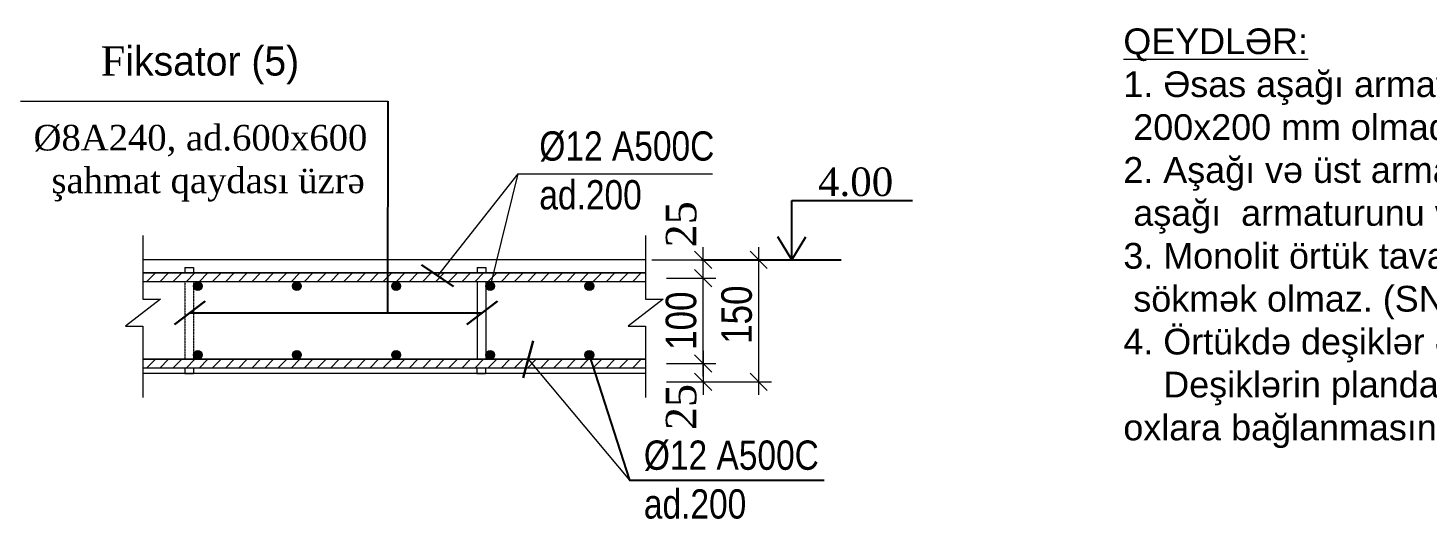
# Model space of a CAD drawing. Header units: millimetres. Extents: x 1067644 to 1117794, y -913136 to -692535.
# Drawn here: x 1090912 to 1104671, y -837166 to -832343 of the extents above; entities that cross this region are included whole.
import ezdxf

# ---------------------------------------------------------------- set-up
doc = ezdxf.new("R2010")
doc.units = ezdxf.units.MM
doc.linetypes.add('HIDDENX2', pattern=[0.75, 0.5, -0.25])
for name, color, linetype, lineweight in [('arm1', 7, 'Continuous', 40), ('olchu', 253, 'Continuous', 9), ('XAT-1', 7, 'Continuous', 18), ('xett', 7, 'Continuous', 0)]:
    doc.layers.add(name, color=color, linetype=linetype, lineweight=lineweight)
doc.layers.add('Text', color=7, linetype='Continuous')
doc.styles.add('A3_Times_AzLat', font='A3TI(LA).TTF')
doc.styles.get("Standard").update_dxf_attribs({"font": 'a3ar(la).ttf'})
doc.styles.add('style1', font='A3TI(LA).TTF', dxfattribs={"height": 200})
doc.styles.add('style6', font='ARIALN.TTF', dxfattribs={"height": 300})
doc.styles.add('Times New  Roman', font='times.ttf')
doc.dimstyles.new('DIM_100 N', dxfattribs={"dimscale": 100, "dimtxt": 2.5, "dimasz": 1.7, "dimexe": 1.25, "dimexo": 0.625, "dimtad": 1, "dimdec": 0, "dimtxsty": 'style1', "dimblk": 'OBLIQUE', "dimcen": 2.5, "dimdle": 1.25, "dimclrd": 251, "dimclre": 251, "dimaunit": 1, "dimadec": 3, "dimazin": 0, "dimtfac": 1, "dimtdec": 0, "dimtmove": 1, "dimatfit": 3, "dimfxl": 1.25, "dimlwd": 5, "dimlwe": 5, "dimarcsym": 0})

# ---------------------------------------------------------------- blocks, each defined once
blk = doc.blocks.new('_Oblique')
at = {"color": 0, "linetype": 'ByBlock', "lineweight": -2}
blk.add_line((-0.5, -0.5), (0.5, 0.5), dxfattribs=at)
blk = doc.blocks.new('*D25')
at = {"color": 251, "linetype": 'ByBlock', "lineweight": 5, "ltscale": 0.1, "transparency": 16777216}
blk.add_line((1098098, -834495), (1098098, -835945), dxfattribs=at)
at = {"color": 251, "lineweight": 5, "ltscale": 0.1, "transparency": 16777216}
for p, q in [((1097253, -834620), (1098223, -834620)), ((1097191, -835820), (1098223, -835820))]:
    blk.add_line(p, q, dxfattribs=at)
at = {"layer": 'Defpoints', "color": 0, "ltscale": 0.1, "transparency": 16777216}
for p in [(1097190, -834620), (1097128, -835820), (1098098, -835820)]:
    blk.add_point(p, dxfattribs=at)
at = {"color": 251, "lineweight": 5, "ltscale": 0.1, "transparency": 16777216, "xscale": 170, "yscale": 170, "zscale": 170}
for p, rotation in [((1098098, -834620), 90), ((1098098, -835820), 270)]:
    blk.add_blockref('_Oblique', p, dxfattribs=dict(at, rotation=rotation))
at = {"color": 0, "lineweight": 0, "ltscale": 0.1, "transparency": 16777216, "insert": (1097883, -835159), "char_height": 300, "attachment_point": 5, "rotation": 90, "style": 'style6'}
blk.add_mtext('{\\fArial Narrow|b0|i0|c238|p34;150}', dxfattribs=at)
blk = doc.blocks.new('*D26')
at = {"color": 251, "linetype": 'ByBlock', "lineweight": 5, "ltscale": 0.1, "transparency": 16777216}
blk.add_line((1097552, -834925), (1097552, -834495), dxfattribs=at)
at = {"color": 251, "lineweight": 5, "ltscale": 0.1, "transparency": 16777216}
for p, q in [((1097047, -834620), (1097677, -834620)), ((1097191, -834800), (1097677, -834800))]:
    blk.add_line(p, q, dxfattribs=at)
at = {"layer": 'Defpoints', "color": 0, "ltscale": 0.1, "transparency": 16777216}
for p in [(1096985, -834620), (1097552, -834620), (1097128, -834800)]:
    blk.add_point(p, dxfattribs=at)
at = {"color": 251, "lineweight": 5, "ltscale": 0.1, "transparency": 16777216, "xscale": 170, "yscale": 170, "zscale": 170}
for p, rotation in [((1097552, -834620), 90), ((1097552, -834800), 270)]:
    blk.add_blockref('_Oblique', p, dxfattribs=dict(at, rotation=rotation))
at = {"color": 0, "lineweight": 0, "ltscale": 0.1, "transparency": 16777216, "insert": (1097337, -834271), "char_height": 300, "attachment_point": 5, "rotation": 90, "style": 'style6'}
blk.add_mtext('{\\fTimes New Roman|b0|i0|c238|p18;25}', dxfattribs=at)
blk = doc.blocks.new('*D27')
at = {"color": 251, "linetype": 'ByBlock', "lineweight": 5, "ltscale": 0.1, "transparency": 16777216}
blk.add_line((1097552, -835515), (1097552, -835945), dxfattribs=at)
at = {"color": 251, "lineweight": 5, "ltscale": 0.1, "transparency": 16777216}
for p, q in [((1097191, -835640), (1097677, -835640)), ((1097191, -835820), (1097677, -835820))]:
    blk.add_line(p, q, dxfattribs=at)
at = {"layer": 'Defpoints', "color": 0, "ltscale": 0.1, "transparency": 16777216}
for p in [(1097128, -835640), (1097128, -835820), (1097552, -835820)]:
    blk.add_point(p, dxfattribs=at)
at = {"color": 251, "lineweight": 5, "ltscale": 0.1, "transparency": 16777216, "xscale": 170, "yscale": 170, "zscale": 170}
for p, rotation in [((1097552, -835640), 90), ((1097552, -835820), 270)]:
    blk.add_blockref('_Oblique', p, dxfattribs=dict(at, rotation=rotation))
at = {"color": 0, "lineweight": 0, "ltscale": 0.1, "transparency": 16777216, "insert": (1097337, -836066), "char_height": 300, "attachment_point": 5, "rotation": 90, "style": 'style6'}
blk.add_mtext('{\\fTimes New Roman|b0|i0|c238|p18;25}', dxfattribs=at)
blk = doc.blocks.new('*D28')
at = {"color": 251, "linetype": 'ByBlock', "lineweight": 5, "ltscale": 0.1, "transparency": 16777216}
blk.add_line((1097552, -835765), (1097552, -834675), dxfattribs=at)
at = {"color": 251, "lineweight": 5, "ltscale": 0.1, "transparency": 16777216}
for p, q in [((1097191, -834800), (1097677, -834800)), ((1097191, -835640), (1097677, -835640))]:
    blk.add_line(p, q, dxfattribs=at)
at = {"layer": 'Defpoints', "color": 0, "ltscale": 0.1, "transparency": 16777216}
for p in [(1097128, -834800), (1097552, -834800), (1097128, -835640)]:
    blk.add_point(p, dxfattribs=at)
at = {"color": 251, "lineweight": 5, "ltscale": 0.1, "transparency": 16777216, "xscale": 170, "yscale": 170, "zscale": 170}
for p, rotation in [((1097552, -834800), 90), ((1097552, -835640), 270)]:
    blk.add_blockref('_Oblique', p, dxfattribs=dict(at, rotation=rotation))
at = {"color": 0, "lineweight": 0, "ltscale": 0.1, "transparency": 16777216, "insert": (1097336, -835218), "char_height": 300, "attachment_point": 5, "rotation": 90, "style": 'style6'}
blk.add_mtext('{\\fArial Narrow|b0|i0|c238|p34;10}0', dxfattribs=at)

msp = doc.modelspace()

# ---------------------------------------------------------------- hatches: boundary and pattern name
at = {"layer": 'arm1', "lineweight": 0}
h = msp.add_hatch(dxfattribs=at)
h.set_pattern_fill('ANSI31', color=4, scale=28.75392, style=0)
h.set_pattern_definition([(45, (1074264.825, -855877.54), (-64.5544, 64.5544), [])])
h.paths.add_polyline_path([(1096984.529, -834835.62), (1096984.529, -834749.358), (1092042.586, -834749.358), (1092042.586, -834835.62)])
for points in [[(1092625.415, -834878.722, 1), (1092539.153, -834878.722, 1)], [(1093600.165, -834878.722, 1), (1093513.904, -834878.722, 1)], [(1094574.916, -834878.722, 1), (1094488.654, -834878.722, 1)], [(1095414.545, -834878.722, -1), (1095500.807, -834878.722, -1)], [(1096475.557, -834878.722, 1), (1096389.296, -834878.722, 1)], [(1092625.415, -835553.774, 1), (1092539.153, -835553.774, 1)], [(1093600.165, -835553.774, 1), (1093513.904, -835553.774, 1)], [(1094574.916, -835553.774, 1), (1094488.654, -835553.774, 1)], [(1095414.545, -835553.774, -1), (1095500.807, -835553.774, -1)], [(1096475.557, -835553.774, 1), (1096389.296, -835553.774, 1)]]:
    msp.add_hatch(color=4, dxfattribs=at).paths.add_polyline_path(points)
h = msp.add_hatch(dxfattribs=at)
h.set_pattern_fill('ANSI31', color=4, scale=28.75392, style=0)
h.set_pattern_definition([(45, (1074264.825, -856725.08), (-64.5544, 64.5544), [])])
h.paths.add_polyline_path([(1096984.529, -835683.166), (1096984.529, -835596.905), (1092042.586, -835596.905), (1092042.586, -835683.166)])

# ---------------------------------------------------------------- linework, layer by layer
at = {"ltscale": 15}
for p, q in [((1094450.928, -833061.98), (1094448.728, -835144.179)), ((1097535.487, -834619.51), (1098911.005, -834619.51)), ((1092500.689, -835142.121), (1095378.697, -835142.121))]:
    msp.add_line(p, q, dxfattribs=at)
at = {"color": 0}
msp.add_line((1098424.449, -834619.51), (1098424.449, -834036.144), dxfattribs=at)
at = {"color": 7}
msp.add_line((1098424.449, -834036.144), (1099610.225, -834036.144), dxfattribs=at)
at = {"color": 7, "ltscale": 15}
for points in [[(1098424.449, -834619.51), (1098285.847, -834395.166)], [(1098424.449, -834619.51), (1098563.051, -834395.166)]]:
    msp.add_lwpolyline(points, dxfattribs=at)
at = {"layer": 'arm1', "color": 4, "lineweight": 0}
for p, q in [((1096984.529, -834749.358), (1092042.586, -834749.358)), ((1092452.956, -834695.254), (1092452.956, -834749.342)), ((1092452.956, -834695.254), (1092539.217, -834695.254)), ((1092539.217, -834695.254), (1092539.217, -834749.342)), ((1095328.348, -834695.254), (1095328.348, -834749.342)), ((1095328.348, -834695.254), (1095414.609, -834695.254)), ((1095414.609, -834695.254), (1095414.609, -834749.342)), ((1096984.529, -834835.62), (1092042.586, -834835.62)), ((1096984.529, -834835.62), (1092042.586, -834835.62)), ((1095328.348, -834835.604), (1095328.348, -835596.905)), ((1095414.609, -834835.604), (1095414.609, -835596.905)), ((1096984.529, -835596.905), (1092042.586, -835596.905)), ((1096984.529, -835683.166), (1092042.586, -835683.166)), ((1092452.956, -835683.166), (1092452.956, -835737.794)), ((1092452.956, -835737.794), (1092539.217, -835737.794)), ((1092539.217, -835683.166), (1092539.217, -835737.794)), ((1095325.026, -835683.166), (1095325.026, -835737.794)), ((1095325.026, -835737.794), (1095411.288, -835737.794)), ((1095411.288, -835683.166), (1095411.288, -835737.794))]:
    msp.add_line(p, q, dxfattribs=at)
at = {"layer": 'arm1', "color": 4, "linetype": 'HIDDENX2', "lineweight": 0, "ltscale": 0.02}
for p, q in [((1092452.956, -834835.604), (1092452.956, -835596.905)), ((1092539.217, -834835.604), (1092539.217, -835596.905))]:
    msp.add_line(p, q, dxfattribs=at)
at = {"layer": 'arm1', "color": 4, "lineweight": 0}
for points in [[(1092042.586, -834749.358), (1096984.529, -834749.358), (1096984.529, -834835.62), (1092042.586, -834835.62)], [(1092042.586, -835596.905), (1096984.529, -835596.905), (1096984.529, -835683.166), (1092042.586, -835683.166)]]:
    msp.add_lwpolyline(points, dxfattribs=at)
for centre in [(1092582.284, -834878.722), (1093557.034, -834878.722), (1094531.785, -834878.722), (1095457.676, -834878.722), (1096432.426, -834878.722), (1092582.284, -835553.774), (1093557.034, -835553.774), (1094531.785, -835553.774), (1095457.676, -835553.774), (1096432.426, -835553.774)]:
    msp.add_circle(centre, 43.131, dxfattribs=at)
at = {"layer": 'olchu', "lineweight": 30, "ltscale": 200}
for points in [[(1095095.994, -834882.086), (1094783.095, -834669.919)], [(1092653.614, -835027.502), (1092352.996, -835256.739)], [(1095529.006, -835027.502), (1095228.388, -835256.739)], [(1095781.101, -835779.19), (1095881.145, -835414.619)]]:
    msp.add_lwpolyline(points, dxfattribs=at)
at = {"layer": 'Text', "ltscale": 30}
msp.add_lwpolyline([(1096432.426, -835553.774), (1096826.434, -836786.262), (1098742.443, -836786.262)], dxfattribs=at)
at = {"layer": 'XAT-1'}
for p, q in [((1096984.529, -834619.51), (1092042.586, -834619.51)), ((1092042.586, -835734.012), (1096984.529, -835734.012))]:
    msp.add_line(p, q, dxfattribs=at)
at = {"layer": 'xett', "lineweight": 0}
msp.add_line((1095728.909, -833775.536), (1094939.545, -834776.003), dxfattribs=at)
for points in [[(1090838.087, -833061.98), (1090838.087, -833061.98), (1094450.928, -833061.98)], [(1095728.909, -833775.536), (1095457.676, -834878.722)], [(1095728.909, -833775.536), (1095728.909, -833775.536), (1097644.918, -833775.536)], [(1095831.123, -835596.905), (1096826.434, -836786.262)]]:
    msp.add_lwpolyline(points, dxfattribs=at)
at = {"layer": 'xett'}
for points in [[(1092042.586, -834379.437), (1092042.586, -835004.941), (1092216.007, -835004.941), (1091872.382, -835271.824), (1092042.586, -835271.824), (1092042.586, -835972.802)], [(1096984.529, -834379.437), (1096984.529, -835004.941), (1097157.95, -835004.941), (1096814.325, -835271.824), (1096984.529, -835271.824), (1096984.529, -835972.802)]]:
    msp.add_lwpolyline(points, dxfattribs=at)

# ---------------------------------------------------------------- texts
at = {"lineweight": 0, "ltscale": 0.1, "insert": (1101684.755, -832346.367), "char_height": 252.875, "width": 24281.44344, "attachment_point": 1, "style": 'style6'}
msp.add_mtext('{\\fArial|b0|i0|c238|p34;\\LQEYD\\fArial|b0|i0|c0|p34;LƏ\\fArial|b0|i0|c238|p34;R:\\P\\l1. \\fArial|b0|i0|c0|p34;Ə\\fArial|b0|i0|c238|p34;sas aşağı\\fArial|b0|i0|c0|p34; \\fArial|b0|i0|c238|p34;armatur toru %%C12 A500C\\fArial|b0|i0|c0|p34;, \\fArial|b0|i0|c238|p34; üst armatur toru  %%C12A500C\\fArial|b0|i0|c0|p34; \\fArial|b0|i0|c238|p34;millərindən addım\\P 200x200 mm\\fArial|b0|i0|c0|p34; \\fArial|b0|i0|c238|p34;olmaqla yığılır\\fArial|b0|i0|c0|p34;.\\P\\fArial|b0|i0|c238|p34;2. Aşağı və üst armatur torları bir-biri ilə birləşdirici millər ilə bağlanır, bağlayıcı millər aşağı\\fArial|b0|i0|c0|p34; \\fArial|b0|i0|c238|p34;torun\\P aşağı \\fArial|b0|i0|c0|p34; \\fArial|b0|i0|c238|p34;armaturunu və üst torun\\fArial|b0|i0|c0|p34; \\fArial|b0|i0|c238|p34;üst armaturunu qapayır\\fArial|b0|i0|c0|p34;.\\P\\fArial|b0|i0|c238|p34;3\\fArial|b0|i0|c0|p34;. Monolit \\fArial|b0|i0|c238|p34;örtük tavası öz lahiyə möhkəmliyinin \\fArial|b0|i0|c0|p34;70%-ni almadan onu y\\fArial|b0|i0|c238|p34;ükləmək və qəlibini\\fArial|b0|i0|c0|p34; \\fArial|b0|i0|c238|p34;\\P\\fArial|b0|i0|c0|p34; \\fArial|b0|i0|c238|p34;sökmək\\fArial|b0|i0|c0|p34; \\fArial|b0|i0|c238|p34;olmaz\\fArial|b0|i0|c0|p34;. (S\\fArial|b0|i0|c238|p34;NİP 3.03.01-87)\\fArial|b0|i0|c0|p34;\\P\\fArial|b0|i0|c238|p34;4\\fArial|b0|i0|c0|p34;. \\fArial|b0|i0|c238|p34;Örtükdə deşiklər ətrafında üst və alt torlara əlavə 2%%C16A500C\\fArial|b0|i0|c0|p34; armaturlar\\fArial|b0|i0|c238|p34;ı qoyularaq gücləndirilir.\\fArial|b0|i0|c0|p34; \\P    D\\fArial|b0|i0|c238|p34;eşiklərin planda \\fArial|b0|i0|c0|p34;y\\fArial|b0|i0|c238|p34;erləşməsinə memarlıq\\fArial|b0|i0|c0|p34; \\fArial|b0|i0|c238|p34;hissəsinin müvafiq cizgilərində baxmalı\\fArial|b0|i0|c0|p34;.\\fArial|b0|i0|c238|p34;Deşiklərin \\Poxlara bağlanmasına bax  müvafiq örtük elementlərinin yerləşmə sxeminə}', dxfattribs=at)
at = {"color": 7, "insert": (1099051.66, -833855.795), "char_height": 280, "width": 824.71722, "attachment_point": 5}
msp.add_mtext('{\\fTimes New Roman|b0|i0|c238|p18;4.00}', dxfattribs=at)
at = {"layer": 'Text', "ltscale": 30, "insert": (1091627.964, -832896.572), "char_height": 287.5392, "attachment_point": 7, "style": 'A3_Times_AzLat'}
msp.add_mtext_dynamic_manual_height_columns('{\\fTimes New Roman|b0|i0|c238|p18;F}iksator (5)', width=3173.02811, gutter_width=1.25, heights=[1566.389], dxfattribs=at)
at = {"layer": 'Text', "ltscale": 30, "insert": (1090857.973, -834048.291), "char_height": 287.5392, "attachment_point": 7, "style": 'Times New  Roman'}
msp.add_mtext(' {\\H0.875x;%%C8A\\fTimes New Roman|b0|i0|c238|p18;240\\fTimes New Roman|b0|i0|c204|p18;, \\fTimes New Roman|b0|i0|c238|p18;ad.\\fTimes New Roman|b0|i0|c204|p18;6\\fTimes New Roman|b0|i0|c238|p18;00x\\fTimes New Roman|b0|i0|c204|p18;6\\fTimes New Roman|b0|i0|c238|p18;00\\fTimes New Roman|b0|i0|c204|p18;\\P   \\fTimes New Roman|b0|i0|c238|p18;şahmat qaydası üzrə}', dxfattribs=at)
at = {"layer": 'Text', "ltscale": 30, "char_height": 287.5392, "width": 3053.17713, "attachment_point": 1, "style": 'Times New  Roman'}
for insert in [(1095940.851, -833357.884), (1096968.889, -836395.127)]:
    msp.add_mtext('{\\fArial Narrow|b0|i0|c0|p34;%%C1\\fArial Narrow|b0|i0|c238|p34;2\\fArial Narrow|b0|i0|c0|p34; A\\fArial Narrow|b0|i0|c238|p34;500C  \\Pad.200}', dxfattribs=dict(at, insert=insert))

# ---------------------------------------------------------------- dimensions: what is measured, and where the dimension line sits
at = {"lineweight": 0, "ltscale": 0.1}
for base, p1, p2, angle, text, picture, middle in [((1097552.065, -834619.51), (1097128.065, -834799.51), (1096984.529, -834619.51), 90, '{\\fTimes New Roman|b0|i0|c238|p18;25}', '*D26', (1097552.065, -834271.111)), ((1098098.246, -835819.51), (1097190.095, -834619.51), (1097128.065, -835819.51), 90, '{\\fArial Narrow|b0|i0|c238|p34;150}', '*D25', (1098098.246, -835158.934)), ((1097552.065, -834799.51), (1097128.065, -835639.51), (1097128.065, -834799.51), 90, '{\\fArial Narrow|b0|i0|c238|p34;10}0', '*D28', (1097552.065, -835217.624)), ((1097552.065, -835819.51), (1097128.065, -835639.51), (1097128.065, -835819.51), 270, '{\\fTimes New Roman|b0|i0|c238|p18;25}', '*D27', (1097552.065, -836065.548))]:
    dim = msp.add_linear_dim(base=base, p1=p1, p2=p2, angle=angle, text=text, dimstyle='DIM_100 N', override={"dimtxsty": 'style6'}, dxfattribs=at)
    dim.commit()
    dim.dimension.update_dxf_attribs({"geometry": picture, "text_midpoint": middle, "dimtype": 160})

doc.saveas('drawing.dxf')
